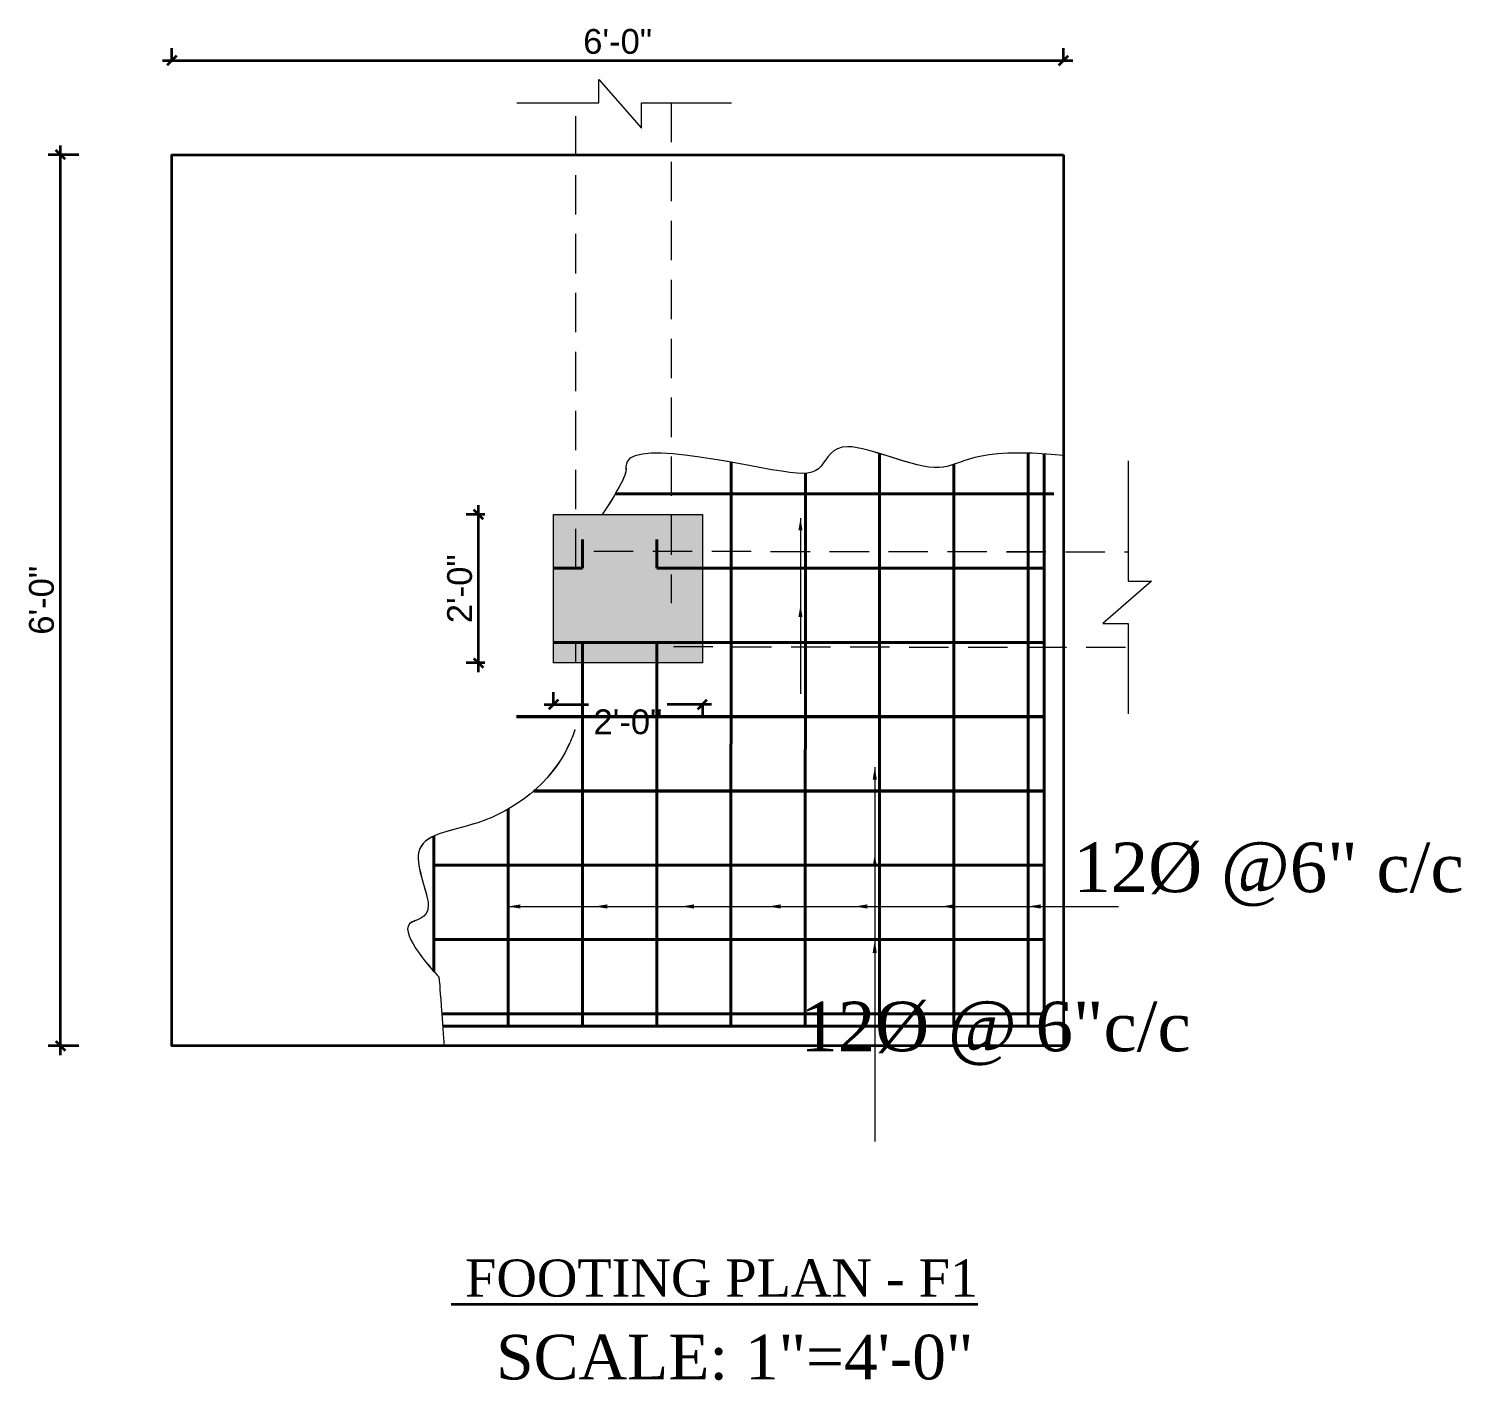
# Model space of a CAD drawing. Header units: inches. Extents: x -12073856 to 12321241, y -1226296 to 1319224.
# Drawn here: x 126458.6 to 126690, y 48972.1 to 49190.5 of the extents above; entities that cross this region are included whole.
import ezdxf

# ---------------------------------------------------------------- set-up
doc = ezdxf.new("R2010")
doc.units = ezdxf.units.IN
doc.header["$MEASUREMENT"] = 0
doc.header["$PDMODE"] = 35
doc.linetypes.add('HIDDEN', pattern=[9.525, 6.35, -3.175])
for name, color, linetype, lineweight in [('Column', 181, 'Continuous', 40), ('DIM_LINE', 173, 'Continuous', 20), ('dotted', 131, 'HIDDEN', 13), ('Hatch', 9, 'Continuous', 9), ('ST-REINFOR', 201, 'Continuous', 40), ('TEXT', 255, 'Continuous', 35), ('TRENCH', 1, 'Continuous', 35), ('WALL', 1, 'Continuous', 30), ('WALL SEC', 2, 'Continuous', 35)]:
    doc.layers.add(name, color=color, linetype=linetype, lineweight=lineweight)
doc.styles.add('48', font='arial.ttf', dxfattribs={"height": 4})
doc.styles.add('NIR', font='COPRGTL.TTF')
doc.styles.get("Standard").update_dxf_attribs({"font": 'arial.ttf'})
doc.styles.add('TIMES 48', font='times.ttf', dxfattribs={"height": 4})
doc.dimstyles.new('Copy of Standard', dxfattribs={"dimtxt": 12, "dimasz": 4, "dimexe": 0, "dimexo": 6, "dimgap": 3, "dimtad": 1, "dimdec": 0, "dimzin": 0, "dimdsep": 46, "dimlunit": 4, "dimtxsty": 'Standard', "dimblk": 'ARCHTICK', "dimcen": 0.09, "dimdle": 3, "dimclrd": 256, "dimadec": 0, "dimazin": 0, "dimtfac": 1, "dimtdec": 0, "dimtofl": 0, "dimtmove": 0, "dimatfit": 3, "dimfxl": 1, "dimfxlon": 1, "dimtolj": 1, "dimtzin": 0, "dimlwd": -1, "dimarcsym": 0})
doc.dimstyles.new('nir 48', dxfattribs={"dimscale": 0.5, "dimtxt": 24, "dimasz": 3, "dimexe": 3, "dimexo": 6, "dimgap": 2, "dimtad": 3, "dimdec": 0, "dimzin": 3, "dimlunit": 4, "dimtxsty": 'NIR', "dimblk": 'OBLIQUE', "dimcen": 2.5, "dimdle": 3, "dimclrt": 3, "dimadec": 0, "dimazin": 0, "dimtfac": 1, "dimtdec": 0, "dimtmove": 2, "dimatfit": 3, "dimfxl": 1, "dimarcsym": 0})

# ---------------------------------------------------------------- blocks, each defined once
blk = doc.blocks.new('_ArchTick')
at = {"color": 0, "linetype": 'ByBlock', "const_width": 0.15}
blk.add_lwpolyline([(-0.5, -0.5), (0.5, 0.5)], dxfattribs=at)
blk = doc.blocks.new('_Oblique')
at = {"color": 0, "linetype": 'ByBlock', "lineweight": -2}
blk.add_line((-0.5, -0.5), (0.5, 0.5), dxfattribs=at)
blk = doc.blocks.new('*D2490')
at = {"layer": 'Defpoints', "color": 0, "transparency": 16777216}
for p in [(138152.21, -37297.19), (138170.21, -37297.19), (138170.21, -37441.17)]:
    blk.add_point(p, dxfattribs=at)
at = {"layer": 'DIM_LINE', "color": 0, "lineweight": -2, "transparency": 16777216}
for p, q in [((138155.21, -37297.19), (138150.21, -37297.19)), ((138155.21, -37441.17), (138150.21, -37441.17))]:
    blk.add_line(p, q, dxfattribs=at)
at = {"layer": 'DIM_LINE', "color": 0, "linetype": 'ByBlock', "lineweight": -2, "transparency": 16777216}
blk.add_line((138152.21, -37442.67), (138152.21, -37295.69), dxfattribs=at)
at = {"layer": 'DIM_LINE', "color": 0, "lineweight": -2, "transparency": 16777216, "xscale": 1.5, "yscale": 1.5, "zscale": 1.5}
for p, rotation in [((138152.21, -37297.19), 90), ((138152.21, -37441.17), 270)]:
    blk.add_blockref('_Oblique', p, dxfattribs=dict(at, rotation=rotation))
at = {"layer": 'DIM_LINE', "color": 3, "transparency": 16777216, "insert": (138149.17, -37369.18), "char_height": 4, "attachment_point": 5, "rotation": 90, "style": '48'}
blk.add_mtext('6\'-0"', dxfattribs=at)
blk = doc.blocks.new('*D2491')
at = {"layer": 'Defpoints', "color": 0, "transparency": 16777216}
for p in [(138314.21, -37281.96), (138170.21, -37285.19), (138314.21, -37285.19)]:
    blk.add_point(p, dxfattribs=at)
at = {"layer": 'DIM_LINE', "color": 0, "lineweight": -2, "transparency": 16777216}
for p, q in [((138170.21, -37282.19), (138170.21, -37279.96)), ((138314.21, -37282.19), (138314.21, -37279.96))]:
    blk.add_line(p, q, dxfattribs=at)
at = {"layer": 'DIM_LINE', "color": 0, "linetype": 'ByBlock', "lineweight": -2, "transparency": 16777216}
blk.add_line((138168.71, -37281.96), (138315.71, -37281.96), dxfattribs=at)
at = {"layer": 'DIM_LINE', "color": 0, "lineweight": -2, "transparency": 16777216, "xscale": 1.5, "yscale": 1.5, "zscale": 1.5, "rotation": 180}
blk.add_blockref('_Oblique', (138170.21, -37281.96), dxfattribs=at)
at = {"layer": 'DIM_LINE', "color": 0, "lineweight": -2, "transparency": 16777216, "xscale": 1.5, "yscale": 1.5, "zscale": 1.5}
blk.add_blockref('_Oblique', (138314.21, -37281.96), dxfattribs=at)
at = {"layer": 'DIM_LINE', "color": 3, "transparency": 16777216, "insert": (138242.21, -37278.92), "char_height": 4, "attachment_point": 5, "style": '48'}
blk.add_mtext('6\'-0"', dxfattribs=at)
blk = doc.blocks.new('*D2492')
at = {"layer": 'Defpoints', "color": 0, "transparency": 16777216}
for p in [(138219.75, -37355.32), (138231.87, -37355.32), (138231.87, -37379.31)]:
    blk.add_point(p, dxfattribs=at)
at = {"layer": 'DIM_LINE', "color": 0, "lineweight": -2, "transparency": 16777216}
for p, q in [((138219.75, -37380.81), (138219.75, -37353.82)), ((138220.75, -37355.32), (138217.75, -37355.32)), ((138220.75, -37379.31), (138217.75, -37379.31))]:
    blk.add_line(p, q, dxfattribs=at)
at = {"layer": 'DIM_LINE', "color": 0, "lineweight": -2, "transparency": 16777216, "xscale": 1.5, "yscale": 1.5, "zscale": 1.5}
for p, rotation in [((138219.75, -37355.32), 90), ((138219.75, -37379.31), 270)]:
    blk.add_blockref('_Oblique', p, dxfattribs=dict(at, rotation=rotation))
at = {"layer": 'DIM_LINE', "color": 3, "transparency": 16777216, "insert": (138216.71, -37367.32), "char_height": 4, "attachment_point": 5, "rotation": 90, "style": '48'}
blk.add_mtext('2\'-0"', dxfattribs=at)
blk = doc.blocks.new('*D2493')
at = {"layer": 'Defpoints', "color": 0, "transparency": 16777216}
for p in [(138231.87, -37386.02), (138255.89, -37386.01), (138255.89, -37386.02)]:
    blk.add_point(p, dxfattribs=at)
at = {"layer": 'DIM_LINE', "color": 0, "lineweight": -2, "transparency": 16777216}
for p, q in [((138231.87, -37386.02), (138231.87, -37384.02)), ((138230.37, -37386.02), (138237.52, -37386.02)), ((138257.39, -37386.02), (138250.22, -37386.02)), ((138255.89, -37386.02), (138255.89, -37388.02))]:
    blk.add_line(p, q, dxfattribs=at)
at = {"layer": 'DIM_LINE', "color": 0, "lineweight": -2, "transparency": 16777216, "xscale": 1.5, "yscale": 1.5, "zscale": 1.5, "rotation": 180}
blk.add_blockref('_Oblique', (138231.87, -37386.02), dxfattribs=at)
at = {"layer": 'DIM_LINE', "color": 0, "lineweight": -2, "transparency": 16777216, "xscale": 1.5, "yscale": 1.5, "zscale": 1.5}
blk.add_blockref('_Oblique', (138255.89, -37386.02), dxfattribs=at)
at = {"layer": 'DIM_LINE', "color": 3, "transparency": 16777216, "insert": (138243.87, -37388.84), "char_height": 4, "attachment_point": 5, "style": '48'}
blk.add_mtext('2\'-0"', dxfattribs=at)
blk = doc.blocks.new('*D2502')
at = {"layer": 'Defpoints', "color": 0, "transparency": 16777216}
for p in [(87209.96, 15174.21), (87227.96, 15174.21), (87227.96, 15030.23)]:
    blk.add_point(p, dxfattribs=at)
at = {"layer": 'DIM_LINE', "color": 0, "linetype": 'ByBlock', "lineweight": -2, "transparency": 16777216}
blk.add_line((87209.96, 15028.73), (87209.96, 15175.71), dxfattribs=at)
at = {"layer": 'DIM_LINE', "color": 0, "lineweight": -2, "transparency": 16777216}
for p, q in [((87212.96, 15174.21), (87207.96, 15174.21)), ((87212.96, 15030.23), (87207.96, 15030.23))]:
    blk.add_line(p, q, dxfattribs=at)
at = {"layer": 'DIM_LINE', "color": 0, "lineweight": -2, "transparency": 16777216, "xscale": 1.5, "yscale": 1.5, "zscale": 1.5}
for p, rotation in [((87209.96, 15174.21), 90), ((87209.96, 15030.23), 270)]:
    blk.add_blockref('_Oblique', p, dxfattribs=dict(at, rotation=rotation))
at = {"layer": 'DIM_LINE', "color": 3, "transparency": 16777216, "insert": (87206.92, 15102.22), "char_height": 4, "attachment_point": 5, "rotation": 90, "style": '48'}
blk.add_mtext('6\'-0"', dxfattribs=at)
blk = doc.blocks.new('*D2503')
at = {"layer": 'Defpoints', "color": 0, "transparency": 16777216}
for p in [(87371.96, 15189.44), (87227.96, 15186.21), (87371.96, 15186.21)]:
    blk.add_point(p, dxfattribs=at)
at = {"layer": 'DIM_LINE', "color": 0, "linetype": 'ByBlock', "lineweight": -2, "transparency": 16777216}
blk.add_line((87226.46, 15189.44), (87373.46, 15189.44), dxfattribs=at)
at = {"layer": 'DIM_LINE', "color": 0, "lineweight": -2, "transparency": 16777216}
for p, q in [((87227.96, 15189.21), (87227.96, 15191.44)), ((87371.96, 15189.21), (87371.96, 15191.44))]:
    blk.add_line(p, q, dxfattribs=at)
at = {"layer": 'DIM_LINE', "color": 0, "lineweight": -2, "transparency": 16777216, "xscale": 1.5, "yscale": 1.5, "zscale": 1.5, "rotation": 180}
blk.add_blockref('_Oblique', (87227.96, 15189.44), dxfattribs=at)
at = {"layer": 'DIM_LINE', "color": 0, "lineweight": -2, "transparency": 16777216, "xscale": 1.5, "yscale": 1.5, "zscale": 1.5}
blk.add_blockref('_Oblique', (87371.96, 15189.44), dxfattribs=at)
at = {"layer": 'DIM_LINE', "color": 3, "transparency": 16777216, "insert": (87299.96, 15192.48), "char_height": 4, "attachment_point": 5, "style": '48'}
blk.add_mtext('6\'-0"', dxfattribs=at)
blk = doc.blocks.new('*D2504')
at = {"layer": 'Defpoints', "color": 0, "transparency": 16777216}
for p in [(87277.5, 15116.07), (87289.62, 15116.07), (87289.62, 15092.09)]:
    blk.add_point(p, dxfattribs=at)
at = {"layer": 'DIM_LINE', "color": 0, "lineweight": -2, "transparency": 16777216}
for p, q in [((87277.5, 15090.59), (87277.5, 15117.57)), ((87278.5, 15116.07), (87275.5, 15116.07)), ((87278.5, 15092.09), (87275.5, 15092.09))]:
    blk.add_line(p, q, dxfattribs=at)
at = {"layer": 'DIM_LINE', "color": 0, "lineweight": -2, "transparency": 16777216, "xscale": 1.5, "yscale": 1.5, "zscale": 1.5}
for p, rotation in [((87277.5, 15116.07), 90), ((87277.5, 15092.09), 270)]:
    blk.add_blockref('_Oblique', p, dxfattribs=dict(at, rotation=rotation))
at = {"layer": 'DIM_LINE', "color": 3, "transparency": 16777216, "insert": (87274.45, 15104.08), "char_height": 4, "attachment_point": 5, "rotation": 90, "style": '48'}
blk.add_mtext('2\'-0"', dxfattribs=at)
blk = doc.blocks.new('*D2505')
at = {"layer": 'Defpoints', "color": 0, "transparency": 16777216}
for p in [(87289.62, 15085.38), (87313.64, 15085.38), (87313.64, 15085.38)]:
    blk.add_point(p, dxfattribs=at)
at = {"layer": 'DIM_LINE', "color": 0, "lineweight": -2, "transparency": 16777216}
for p, q in [((87288.12, 15085.38), (87295.27, 15085.38)), ((87289.62, 15085.38), (87289.62, 15087.38)), ((87315.14, 15085.38), (87307.97, 15085.38)), ((87313.64, 15085.38), (87313.64, 15083.38))]:
    blk.add_line(p, q, dxfattribs=at)
at = {"layer": 'DIM_LINE', "color": 0, "lineweight": -2, "transparency": 16777216, "xscale": 1.5, "yscale": 1.5, "zscale": 1.5, "rotation": 180}
blk.add_blockref('_Oblique', (87289.62, 15085.38), dxfattribs=at)
at = {"layer": 'DIM_LINE', "color": 0, "lineweight": -2, "transparency": 16777216, "xscale": 1.5, "yscale": 1.5, "zscale": 1.5}
blk.add_blockref('_Oblique', (87313.64, 15085.38), dxfattribs=at)
at = {"layer": 'DIM_LINE', "color": 3, "transparency": 16777216, "insert": (87301.62, 15082.56), "char_height": 4, "attachment_point": 5, "style": '48'}
blk.add_mtext('2\'-0"', dxfattribs=at)
blk = doc.blocks.new('UI')
at = {"layer": 'Column'}
blk.add_hatch(color=256, dxfattribs=at).paths.add_polyline_path([(138231.89, -37355.31), (138231.89, -37379.31), (138255.89, -37379.31), (138255.89, -37355.31)])
at = {"layer": 'DIM_LINE'}
blk.add_lwpolyline([(138231.87, -37379.31), (138231.87, -37355.32), (138255.89, -37355.32), (138255.89, -37379.31), (138231.87, -37379.31)], dxfattribs=at)
for points, knots in [([(138314.21, -37345.79), (138299.11, -37344.27), (138296.53, -37351.19), (138277.65, -37341.7), (138275.2, -37348.74), (138269.41, -37349.16), (138240.99, -37342.32), (138243.91, -37348.96), (138239.73, -37355.32)], [37.108323, 37.108323, 37.108323, 37.108323, 43.242576, 49.95234, 54.997892, 60.978869, 73.418852, 74.956326, 74.956326, 74.956326, 74.956326]), ([(138235.33, -37390.1), (138235.03, -37390.96), (138232.06, -37398.31), (138221.66, -37406.14), (138207.14, -37407.08), (138213.77, -37420.98), (138204.34, -37420.29), (138213.39, -37430.08), (138213.38, -37430.08), (138214.19, -37441.17)], [32.721337, 32.721337, 32.721337, 32.721337, 33.919159, 43.242576, 49.95234, 54.997892, 60.978869, 73.418852, 75.377123, 75.377123, 75.377123, 75.377123])]:
    blk.add_open_spline(points, degree=3, knots=knots, dxfattribs=at)
at = {"layer": 'dotted'}
for p, q in [((138235.45, -37363.98), (138235.45, -37288.82)), ((138250.87, -37288.82), (138250.87, -37369.64)), ((138238.36, -37361.24), (138324.66, -37361.34)), ((138235.45, -37379.31), (138235.45, -37375.98)), ((138251.21, -37376.66), (138324.66, -37376.77))]:
    blk.add_line(p, q, dxfattribs=at)
at = {"layer": 'Hatch', "linetype": 'Continuous'}
for points in [[(138225.93, -37288.82), (138239.2, -37288.82), (138239.19, -37285.04), (138246.05, -37292.92), (138246.05, -37288.82), (138260.62, -37288.82)], [(138324.66, -37346.65), (138324.66, -37366.08), (138328.45, -37366.07), (138320.56, -37372.93), (138324.66, -37372.93), (138324.66, -37387.5)]]:
    blk.add_lwpolyline(points, dxfattribs=at)
at = {"layer": 'ST-REINFOR'}
for p, q in [((138284.52, -37437.9), (138284.53, -37345.48)), ((138308.52, -37437.9), (138308.53, -37345.41)), ((138311.1, -37437.98), (138311.11, -37345.53)), ((138260.52, -37437.89), (138260.53, -37346.87)), ((138296.52, -37437.9), (138296.53, -37347.22)), ((138272.52, -37437.89), (138272.53, -37348.67)), ((138241.83, -37351.98), (138312.66, -37351.98)), ((138236.53, -37363.98), (138236.53, -37359.35)), ((138248.53, -37363.98), (138248.53, -37359.36)), ((138231.87, -37363.98), (138236.53, -37363.98)), ((138248.53, -37363.98), (138311.1, -37363.98)), ((138231.87, -37375.98), (138311.1, -37375.98)), ((138231.87, -37375.98), (138236.53, -37375.98)), ((138236.52, -37437.89), (138236.53, -37375.98)), ((138248.52, -37437.89), (138248.53, -37375.98)), ((138248.53, -37375.98), (138311.1, -37375.98)), ((138225.87, -37387.98), (138311.1, -37387.98)), ((138228.67, -37399.98), (138311.1, -37399.98)), ((138224.52, -37437.98), (138224.52, -37402.92)), ((138212.52, -37429.13), (138212.52, -37407.28)), ((138212.52, -37411.98), (138311.1, -37411.98)), ((138212.52, -37423.98), (138311.1, -37423.98)), ((138213.81, -37435.98), (138311.1, -37435.98)), ((138224.52, -37435.98), (138311.1, -37435.98)), ((138213.96, -37437.98), (138311.1, -37437.98))]:
    blk.add_line(p, q, dxfattribs=at)
at = {"layer": 'TRENCH'}
blk.add_lwpolyline([(138314.21, -37297.19), (138314.21, -37441.17), (138170.21, -37441.17), (138170.21, -37297.19)], close=True, dxfattribs=at)
at = {"layer": 'TEXT', "style": 'TIMES 48'}
blk.add_text('%%U FOOTING PLAN - F', height=6, dxfattribs=at).set_placement((138215.32, -37481.67))
at = {"layer": 'TEXT', "char_height": 8, "attachment_point": 7, "style": 'TIMES 48'}
for s, insert in [('12Ø @6" c/c', (138315.82, -37418.64)), ('12Ø @ 6"c/c ', (138271.73, -37444.34))]:
    blk.add_mtext(s, dxfattribs=dict(at, insert=insert))
at = {"layer": 'TEXT', "insert": (138261.13, -37491.52), "char_height": 7.2, "width": 216.4317, "attachment_point": 5, "style": 'TIMES 48'}
blk.add_mtext('SCALE: 1"=4\'-0"', dxfattribs=at)
at = {"layer": 'DIM_LINE'}
for base, p1, p2, angle, picture, middle in [((138314.21, -37281.96), (138170.21, -37285.19), (138314.21, -37285.19), 180, '*D2491', (138242.21, -37278.92)), ((138152.21, -37297.19), (138170.21, -37441.17), (138170.21, -37297.19), 90, '*D2490', (138149.17, -37369.18))]:
    dim = blk.add_linear_dim(base=base, p1=p1, p2=p2, angle=angle, text='6\'-0"', dimstyle='nir 48', override={"dimtxt": 2, "dimfxl": 6, "dimfxlon": 1, "dimarcsym": 1}, dxfattribs=at)
    dim.commit()
    dim.dimension.update_dxf_attribs({"geometry": picture, "text_midpoint": middle})
dim = blk.add_linear_dim(base=(138219.75, -37355.32), p1=(138231.87, -37379.31), p2=(138231.87, -37355.32), angle=90, dimstyle='nir 48', override={"dimfxl": 2, "dimfxlon": 1}, dxfattribs=at)
dim.commit()
dim.dimension.update_dxf_attribs({"geometry": '*D2492', "text_midpoint": (138216.71, -37367.32)})
dim = blk.add_linear_dim(base=(138255.89, -37386.02), p1=(138231.87, -37386.02), p2=(138255.89, -37386.01), dimstyle='nir 48', override={"dimfxl": 2, "dimfxlon": 1}, dxfattribs=at)
dim.commit()
dim.dimension.update_dxf_attribs({"geometry": '*D2493', "text_midpoint": (138243.87, -37388.84), "dimtype": 128})
at = {"layer": 'Hatch', "linetype": 'Continuous'}
for points in [[(138271.74, -37355.89), (138271.74, -37372.87)], [(138271.74, -37369.89), (138271.74, -37384.28)], [(138283.74, -37396.13), (138283.74, -37414.09)], [(138283.74, -37410.15), (138283.73, -37437.59)], [(138224.52, -37418.64), (138323.12, -37418.64)], [(138238.52, -37418.64), (138323.12, -37418.64)], [(138252.52, -37418.64), (138323.12, -37418.64)], [(138266.52, -37418.64), (138323.12, -37418.64)], [(138280.52, -37418.64), (138323.12, -37418.64)], [(138294.52, -37418.64), (138323.12, -37418.64)], [(138308.52, -37418.64), (138323.12, -37418.64)], [(138283.74, -37424.13), (138283.73, -37456.59)]]:
    blk.add_leader(points, dimstyle='Copy of Standard', override={"dimasz": 2, "dimtad": 0}, dxfattribs=at)
blk = doc.blocks.new('ZDF')
at = {"layer": 'Column'}
blk.add_hatch(color=256, dxfattribs=at).paths.add_polyline_path([(87289.64, 15116.08), (87289.64, 15092.08), (87313.64, 15092.08), (87313.64, 15116.08)])
at = {"layer": 'DIM_LINE'}
blk.add_lwpolyline([(87289.62, 15092.09), (87289.62, 15116.07), (87313.64, 15116.07), (87313.64, 15092.09), (87289.62, 15092.09)], dxfattribs=at)
for points, knots in [([(87371.96, 15125.6), (87356.86, 15127.13), (87354.27, 15120.2), (87335.4, 15129.7), (87332.95, 15122.66), (87327.15, 15122.24), (87298.74, 15129.08), (87301.65, 15122.44), (87297.48, 15116.07)], [37.108323, 37.108323, 37.108323, 37.108323, 43.242576, 49.95234, 54.997892, 60.978869, 73.418852, 74.956326, 74.956326, 74.956326, 74.956326]), ([(87293.07, 15081.3), (87292.77, 15080.44), (87289.8, 15073.09), (87279.4, 15065.26), (87264.88, 15064.31), (87271.51, 15050.41), (87262.09, 15051.11), (87271.13, 15041.31), (87271.13, 15041.31), (87271.94, 15030.23)], [32.721337, 32.721337, 32.721337, 32.721337, 33.919159, 43.242576, 49.95234, 54.997892, 60.978869, 73.418852, 75.377123, 75.377123, 75.377123, 75.377123])]:
    blk.add_open_spline(points, degree=3, knots=knots, dxfattribs=at)
at = {"layer": 'dotted'}
for p, q in [((87293.19, 15107.41), (87293.19, 15182.57)), ((87308.62, 15182.57), (87308.62, 15101.76)), ((87296.1, 15110.16), (87382.4, 15110.05)), ((87293.19, 15092.09), (87293.19, 15095.41)), ((87308.96, 15094.73), (87382.4, 15094.62))]:
    blk.add_line(p, q, dxfattribs=at)
at = {"layer": 'Hatch', "linetype": 'Continuous'}
for points in [[(87283.68, 15182.57), (87296.94, 15182.57), (87296.94, 15186.36), (87303.79, 15178.47), (87303.8, 15182.57), (87318.37, 15182.57)], [(87382.4, 15124.75), (87382.4, 15105.32), (87386.19, 15105.32), (87378.31, 15098.47), (87382.4, 15098.46), (87382.4, 15083.89)]]:
    blk.add_lwpolyline(points, dxfattribs=at)
at = {"layer": 'ST-REINFOR'}
for p, q in [((87318.27, 15033.5), (87318.28, 15124.52)), ((87342.27, 15033.5), (87342.28, 15125.92)), ((87366.27, 15033.5), (87366.28, 15125.98)), ((87368.85, 15033.41), (87368.86, 15125.86)), ((87330.27, 15033.5), (87330.28, 15122.73)), ((87354.27, 15033.5), (87354.28, 15124.17)), ((87299.57, 15119.41), (87370.4, 15119.41)), ((87294.27, 15107.41), (87294.27, 15112.04)), ((87306.27, 15107.41), (87306.27, 15112.04)), ((87289.62, 15107.41), (87294.27, 15107.41)), ((87306.27, 15107.41), (87368.85, 15107.41)), ((87289.62, 15095.41), (87368.85, 15095.41)), ((87289.62, 15095.41), (87294.27, 15095.41)), ((87294.27, 15033.51), (87294.27, 15095.41)), ((87306.27, 15095.41), (87368.85, 15095.41)), ((87306.27, 15033.5), (87306.27, 15095.41)), ((87283.62, 15083.41), (87368.85, 15083.41)), ((87286.42, 15071.41), (87368.85, 15071.41)), ((87282.27, 15033.41), (87282.27, 15068.47)), ((87270.27, 15042.27), (87270.27, 15064.12)), ((87270.27, 15059.41), (87368.85, 15059.41)), ((87270.27, 15047.41), (87368.85, 15047.41)), ((87271.56, 15035.41), (87368.85, 15035.41)), ((87282.27, 15035.41), (87368.85, 15035.41)), ((87271.7, 15033.41), (87368.85, 15033.41))]:
    blk.add_line(p, q, dxfattribs=at)
at = {"layer": 'TRENCH'}
blk.add_lwpolyline([(87371.96, 15174.21), (87371.96, 15030.23), (87227.96, 15030.23), (87227.96, 15174.21)], close=True, dxfattribs=at)
at = {"layer": 'WALL SEC', "color": 0}
blk.add_blockref('UI', (-50942.25, 52471.4), dxfattribs=at)
at = {"layer": 'TEXT', "style": 'TIMES 48'}
blk.add_text('%%U FOOTING PLAN - F1', height=6, dxfattribs=at).set_placement((87273.07, 14989.73))
at = {"layer": 'TEXT', "char_height": 8, "attachment_point": 7, "style": 'TIMES 48'}
for s, insert in [('12Ø @6" c/c', (87373.57, 15052.75)), ('12Ø @ 6"c/c ', (87329.48, 15027.05))]:
    blk.add_mtext(s, dxfattribs=dict(at, insert=insert))
at = {"layer": 'TEXT', "insert": (87318.88, 14979.88), "char_height": 7.2, "width": 216.4317, "attachment_point": 5, "style": 'TIMES 48'}
blk.add_mtext('SCALE: 1"=4\'-0"', dxfattribs=at)
at = {"layer": 'DIM_LINE'}
for base, p1, p2, angle, picture, middle in [((87371.96, 15189.44), (87227.96, 15186.21), (87371.96, 15186.21), 180, '*D2503', (87299.96, 15192.48)), ((87209.96, 15174.21), (87227.96, 15030.23), (87227.96, 15174.21), 90, '*D2502', (87206.92, 15102.22))]:
    dim = blk.add_linear_dim(base=base, p1=p1, p2=p2, angle=angle, text='6\'-0"', dimstyle='nir 48', override={"dimtxt": 2, "dimfxl": 6, "dimfxlon": 1, "dimarcsym": 1}, dxfattribs=at)
    dim.commit()
    dim.dimension.update_dxf_attribs({"geometry": picture, "text_midpoint": middle})
dim = blk.add_linear_dim(base=(87277.5, 15116.07), p1=(87289.62, 15092.09), p2=(87289.62, 15116.07), angle=90, dimstyle='nir 48', override={"dimfxl": 2, "dimfxlon": 1}, dxfattribs=at)
dim.commit()
dim.dimension.update_dxf_attribs({"geometry": '*D2504', "text_midpoint": (87274.45, 15104.08)})
dim = blk.add_linear_dim(base=(87313.64, 15085.38), p1=(87289.62, 15085.38), p2=(87313.64, 15085.38), dimstyle='nir 48', override={"dimfxl": 2, "dimfxlon": 1}, dxfattribs=at)
dim.commit()
dim.dimension.update_dxf_attribs({"geometry": '*D2505', "text_midpoint": (87301.62, 15082.56), "dimtype": 128})
at = {"layer": 'Hatch', "linetype": 'Continuous'}
for points in [[(87329.49, 15115.51), (87329.49, 15098.52)], [(87329.49, 15101.51), (87329.49, 15087.12)], [(87341.49, 15075.26), (87341.49, 15057.31)], [(87341.49, 15061.24), (87341.48, 15033.81)], [(87282.27, 15052.75), (87380.86, 15052.75)], [(87296.27, 15052.75), (87380.86, 15052.75)], [(87310.27, 15052.75), (87380.86, 15052.75)], [(87324.27, 15052.75), (87380.86, 15052.75)], [(87338.27, 15052.75), (87380.86, 15052.75)], [(87352.27, 15052.75), (87380.86, 15052.75)], [(87366.27, 15052.75), (87380.86, 15052.75)], [(87341.48, 15047.26), (87341.48, 15014.81)]]:
    blk.add_leader(points, dimstyle='Copy of Standard', override={"dimasz": 2, "dimtad": 0}, dxfattribs=at)

msp = doc.modelspace()

# ---------------------------------------------------------------- block references
at = {"layer": 'WALL', "linetype": 'ByBlock'}
msp.add_blockref('ZDF', (39253.73, 33995.9), dxfattribs=at)

doc.saveas('drawing.dxf')
